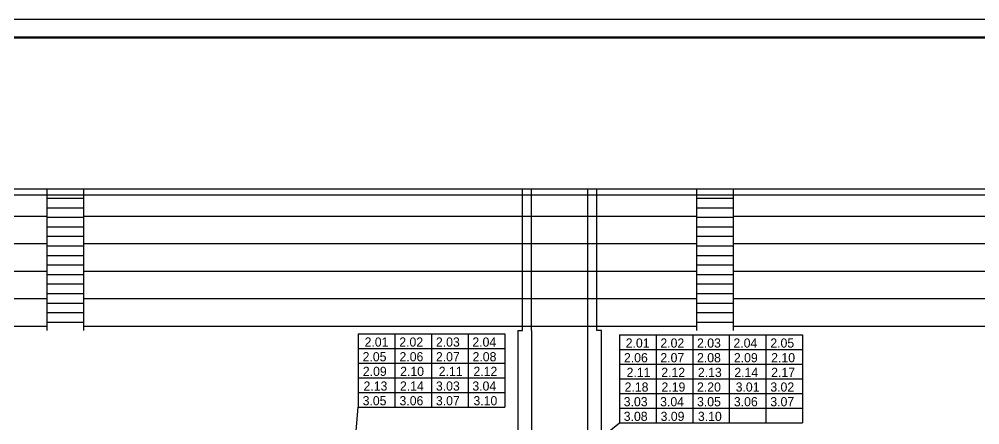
# Model space of a CAD drawing. Extents: x 0 to 1720, y -2086 to 3873.
# Drawn here: x 1088.7 to 1350.8, y -1005.6 to -895 of the extents above; entities that cross this region are included whole.
import ezdxf

# ---------------------------------------------------------------- set-up
doc = ezdxf.new("R2010")
doc.units = 0
doc.layers.add('FORMAT', color=134, linetype='Continuous')
doc.layers.add('PLAN', color=2, linetype='Continuous')

msp = doc.modelspace()

# ---------------------------------------------------------------- linework, layer by layer
for p, q in [((1181.2, -980.82), (1221.2, -980.82)), ((1181.2, -980.82), (1181.2, -1000.82)), ((1191.2, -980.82), (1191.2, -1000.82)), ((1201.2, -980.82), (1201.2, -1000.82)), ((1211.2, -980.82), (1211.2, -1000.82)), ((1221.2, -980.82), (1221.2, -1000.82)), ((1252.45, -981.09), (1302.45, -981.09)), ((1252.45, -981.09), (1252.45, -1005.09)), ((1262.45, -981.09), (1262.45, -1005.09)), ((1272.45, -981.09), (1272.45, -1005.09)), ((1282.45, -981.09), (1282.45, -1005.09)), ((1292.45, -981.09), (1292.45, -1005.09)), ((1302.45, -981.09), (1302.45, -1005.09)), ((1181.2, -984.82), (1221.2, -984.82)), ((1252.45, -985.09), (1302.45, -985.09)), ((1181.2, -988.82), (1221.2, -988.82)), ((1252.45, -989.09), (1302.45, -989.09)), ((1181.2, -992.82), (1221.2, -992.82)), ((1252.45, -993.09), (1302.45, -993.09)), ((1181.2, -996.82), (1221.2, -996.82)), ((1252.45, -997.09), (1302.45, -997.09)), ((1176.32, -1057.73), (1181.2, -1000.82)), ((1181.2, -1000.82), (1221.2, -1000.82)), ((1252.45, -1001.09), (1302.45, -1001.09)), ((1183.2, -1061.15), (1252.45, -1005.09)), ((1252.45, -1005.09), (1302.45, -1005.09))]:
    msp.add_line(p, q)
at = {"layer": 'FORMAT'}
msp.add_lwpolyline([(0, -895), (1720.39, -895), (1720.39, -1192), (0, -1192)], close=True, dxfattribs=at)
at = {"layer": 'FORMAT', "lineweight": 50}
msp.add_lwpolyline([(20, -1187), (20, -900), (1715.39, -900), (1715.39, -1187)], close=True, dxfattribs=at)
at = {"layer": 'PLAN'}
for p, q in [((33, -941.23), (1460.2, -941.23)), ((37.4, -942.93), (1380.89, -942.93)), ((1096.2, -941.23), (1096.2, -979.89)), ((1106.2, -941.23), (1106.2, -979.89)), ((1226, -979.89), (1226, -941.23)), ((1228.5, -979.89), (1228.5, -941.23)), ((1243.8, -979.89), (1243.8, -941.23)), ((1246.3, -979.89), (1246.3, -941.23)), ((1273.5, -941.23), (1273.5, -979.89)), ((1283.5, -941.23), (1283.5, -979.89)), ((1096.2, -943.83), (1106.2, -943.83)), ((1273.5, -943.83), (1283.5, -943.83)), ((928.9, -948.73), (1096.2, -948.73)), ((1096.2, -946.43), (1106.2, -946.43)), ((1106.2, -948.73), (1273.5, -948.73)), ((1273.5, -946.43), (1283.5, -946.43)), ((1283.5, -948.73), (1460.2, -948.73)), ((1096.2, -949.03), (1106.2, -949.03)), ((1273.5, -949.03), (1283.5, -949.03)), ((1096.2, -951.63), (1106.2, -951.63)), ((1273.5, -951.63), (1283.5, -951.63)), ((928.9, -956.23), (1096.2, -956.23)), ((1096.2, -954.23), (1106.2, -954.23)), ((1106.2, -956.23), (1273.5, -956.23)), ((1273.5, -954.23), (1283.5, -954.23)), ((1283.5, -956.23), (1460.2, -956.23)), ((1096.2, -956.83), (1106.2, -956.83)), ((1273.5, -956.83), (1283.5, -956.83)), ((1096.2, -959.43), (1106.2, -959.43)), ((1273.5, -959.43), (1283.5, -959.43)), ((928.9, -963.73), (1096.2, -963.73)), ((1096.2, -962.03), (1106.2, -962.03)), ((1106.2, -963.73), (1273.5, -963.73)), ((1273.5, -962.03), (1283.5, -962.03)), ((1283.5, -963.73), (1460.2, -963.73)), ((1096.2, -964.63), (1106.2, -964.63)), ((1096.2, -967.23), (1106.2, -967.23)), ((1273.5, -964.63), (1283.5, -964.63)), ((1273.5, -967.23), (1283.5, -967.23)), ((1096.2, -969.83), (1106.2, -969.83)), ((1273.5, -969.83), (1283.5, -969.83)), ((928.9, -971.23), (1096.2, -971.23)), ((1096.2, -972.43), (1106.2, -972.43)), ((1106.2, -971.23), (1273.5, -971.23)), ((1273.5, -972.43), (1283.5, -972.43)), ((1283.5, -971.23), (1460.2, -971.23)), ((1096.2, -975.03), (1106.2, -975.03)), ((1273.5, -975.03), (1283.5, -975.03)), ((1096.2, -977.63), (1106.2, -977.63)), ((1273.5, -977.63), (1283.5, -977.63)), ((928.9, -978.73), (1096.2, -978.73)), ((1106.2, -978.73), (1273.5, -978.73)), ((1224.7, -979.89), (1224.7, -1008.43)), ((1224.7, -979.89), (1226, -979.89)), ((1228.5, -979.89), (1228.5, -1012.23)), ((1243.8, -1021.93), (1243.8, -979.89)), ((1247.6, -979.89), (1246.3, -979.89)), ((1247.6, -1039.63), (1247.6, -979.89)), ((1283.5, -978.73), (1460.2, -978.73))]:
    msp.add_line(p, q, dxfattribs=at)

# ---------------------------------------------------------------- texts
for s, p in [('2.01', (1182.93, -984.32)), ('2.02', (1192.39, -984.32)), ('2.03', (1202.39, -984.32)), ('2.04', (1212.33, -984.32)), ('2.01', (1254.18, -984.59)), ('2.02', (1263.64, -984.59)), ('2.03', (1273.64, -984.59)), ('2.04', (1283.58, -984.59)), ('2.05', (1293.64, -984.59)), ('2.05', (1182.39, -988.32)), ('2.06', (1192.45, -988.32)), ('2.07', (1202.39, -988.32)), ('2.08', (1212.39, -988.32)), ('2.06', (1253.7, -988.59)), ('2.07', (1263.64, -988.59)), ('2.08', (1273.64, -988.59)), ('2.09', (1283.7, -988.59)), ('2.10', (1293.88, -988.59)), ('2.09', (1182.45, -992.32)), ('2.10', (1192.63, -992.32)), ('2.11', (1203.16, -992.32)), ('2.12', (1212.63, -992.32)), ('2.11', (1254.42, -992.59)), ('2.12', (1263.88, -992.59)), ('2.13', (1273.88, -992.59)), ('2.14', (1283.82, -992.59)), ('2.17', (1293.88, -992.59)), ('2.13', (1182.63, -996.32)), ('2.14', (1192.57, -996.32)), ('3.03', (1202.39, -996.32)), ('3.04', (1212.33, -996.32)), ('2.18', (1253.88, -996.59)), ('2.19', (1263.94, -996.59)), ('2.20', (1273.64, -996.59)), ('3.01', (1284.18, -996.59)), ('3.02', (1293.64, -996.59)), ('3.05', (1182.39, -1000.32)), ('3.06', (1192.45, -1000.32)), ('3.07', (1202.39, -1000.32)), ('3.10', (1212.63, -1000.32)), ('3.03', (1253.64, -1000.59)), ('3.04', (1263.58, -1000.59)), ('3.05', (1273.64, -1000.59)), ('3.06', (1283.7, -1000.59)), ('3.07', (1293.64, -1000.59)), ('3.08', (1253.64, -1004.59)), ('3.09', (1263.7, -1004.59)), ('3.10', (1273.88, -1004.59))]:
    msp.add_text(s, height=2.5).set_placement(p)

doc.saveas('drawing.dxf')
